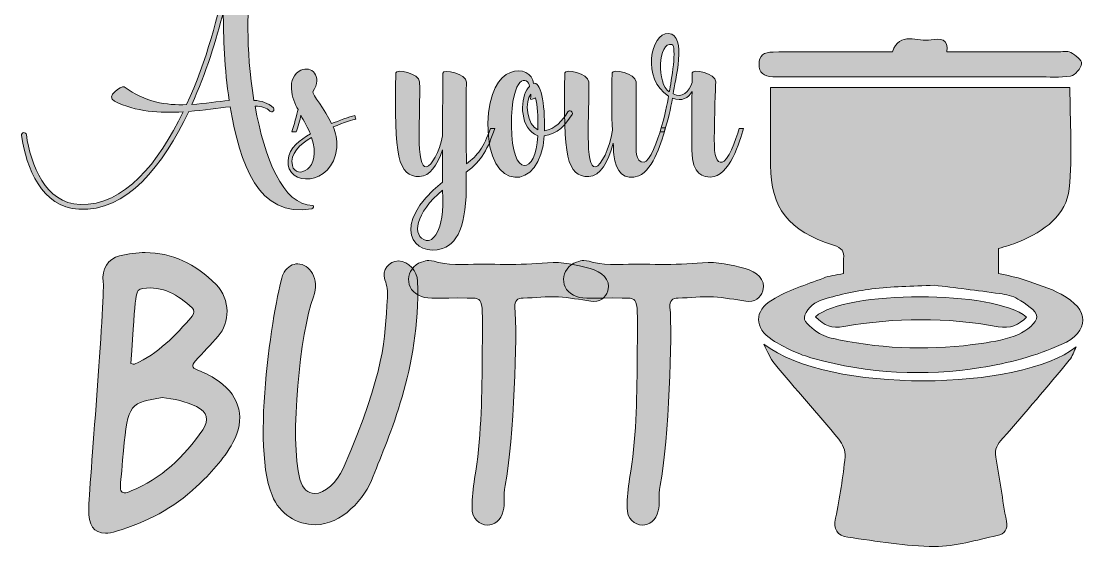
# Model space of a CAD drawing. Header units: inches. Extents: x 148 to 931, y -935 to -145.
# Drawn here: x 148 to 883, y -935 to -575 of the extents above; entities that cross this region are included whole.
import ezdxf

# ---------------------------------------------------------------- set-up
doc = ezdxf.new("R2010")
doc.units = ezdxf.units.IN
doc.header["$MEASUREMENT"] = 0
doc.layers.add('Layer 1', color=7, linetype='Continuous')

# ---------------------------------------------------------------- blocks, each defined once
blk = doc.blocks.new('block 3')
at = {"layer": 'Layer 1', "true_color": 0x040404}
h = blk.add_hatch(color=18, dxfattribs=at)
h.dxf.hatch_style = 2
edge = h.paths.add_edge_path()
edge.add_spline(control_points=[(187.93, -704.1), (162.22, -702.8), (151.8, -675.78), (148.54, -653.32), (148.38, -652.51), (149.03, -651.53), (150.01, -651.53), (150.82, -651.37), (151.64, -652.02), (151.8, -652.84), (154.89, -673.83), (164.49, -699.87), (188.75, -700.85), (219.02, -701.83), (242.62, -672.37), (259.38, -637.21), (243.6, -638.19), (226.83, -637.37), (212.35, -629.89), (205.67, -626.79), (217.07, -619.14), (219.02, -620.12), (233.18, -630.7), (247.99, -632.82), (261.83, -632.33), (275.5, -602.38), (284.29, -569.18), (288.03, -547.85), (288.36, -545.25), (288.68, -543.14), (288.84, -541.34), (288.84, -539.23), (306.42, -545.25), (305.93, -548.83), (303.82, -562.18), (302.03, -593.26), (308.05, -629.4), (313.26, -629.72), (317.82, -631.19), (321.4, -634.44), (322.05, -635.09), (321.88, -636.23), (321.23, -636.89), (320.58, -637.54), (319.44, -637.37), (318.95, -636.72), (317, -634.44), (313.42, -633.47), (308.86, -633.3), (315.21, -668.62), (327.74, -701.34), (348.41, -701.5), (349.72, -701.5), (348.74, -703.62), (347.76, -703.78), (310.98, -710.45), (298.28, -672.85), (291.77, -633.79), (283.47, -634.61), (273.71, -636.07), (263.29, -637.05), (245.71, -674.16), (220.48, -705.9), (187.93, -704.1)], knot_values=[0, 0, 0, 0, 1, 1, 1, 2, 2, 2, 3, 3, 3, 4, 4, 4, 5, 5, 5, 6, 6, 6, 7, 7, 7, 8, 8, 8, 9, 9, 9, 10, 10, 10, 11, 11, 11, 12, 12, 12, 13, 13, 13, 14, 14, 14, 15, 15, 15, 16, 16, 16, 17, 17, 17, 18, 18, 18, 19, 19, 19, 20, 20, 20, 21, 21, 21, 21], degree=3, periodic=1)
edge = h.paths.add_edge_path()
edge.add_spline(control_points=[(265.41, -632.17), (274.68, -631.68), (283.31, -630.05), (291.12, -629.56), (287.87, -608.08), (286.89, -585.78), (287.05, -568.36), (282.33, -587.57), (275.17, -610.52), (265.41, -632.17)], knot_values=[0, 0, 0, 0, 1, 1, 1, 2, 2, 2, 3, 3, 3, 3], degree=3, periodic=1)
h = blk.add_hatch(color=18, dxfattribs=at)
h.dxf.hatch_style = 2
edge = h.paths.add_edge_path()
edge.add_spline(control_points=[(589.81, -651.04), (589.81, -651.04), (586.88, -651.04), (586.88, -651.04), (589.97, -641.28), (592.09, -631.02), (592.74, -626.47), (574.02, -615.07), (580.37, -582.69), (592.74, -583.5), (605.76, -584.31), (596.97, -616.7), (595.83, -625), (602.18, -628.26), (606.74, -623.54), (608.85, -617.03), (608.85, -617.03), (608.85, -610.52), (608.85, -610.52), (609.01, -607.59), (625.45, -610.84), (625.13, -616.7), (624.8, -621.59), (624.31, -638.84), (624.15, -655.93), (623.99, -668.3), (625.62, -672.2), (629.52, -671.88), (633.27, -671.72), (638.96, -656.74), (641.24, -648.6), (641.24, -648.6), (644.17, -648.6), (644.17, -648.6), (641.57, -657.23), (634.73, -681.97), (621.55, -681.97), (617.31, -681.97), (608.69, -681.16), (608.69, -663.58), (608.69, -648.77), (608.69, -633.63), (608.85, -623.38), (606.57, -627.77), (601.85, -630.37), (595.51, -627.93), (594.04, -635.09), (592.41, -642.91), (589.81, -651.04)], knot_values=[0, 0, 0, 0, 1, 1, 1, 2, 2, 2, 3, 3, 3, 4, 4, 4, 5, 5, 5, 6, 6, 6, 7, 7, 7, 8, 8, 8, 9, 9, 9, 10, 10, 10, 11, 11, 11, 12, 12, 12, 13, 13, 13, 14, 14, 14, 15, 15, 15, 16, 16, 16, 16], degree=3, periodic=1)
edge = h.paths.add_edge_path()
edge.add_spline(control_points=[(595.02, -591.15), (585.58, -588.54), (584.44, -618.66), (593.23, -623.54), (594.69, -616.38), (598.6, -592.13), (595.02, -591.15)], knot_values=[0, 0, 0, 0, 1, 1, 1, 2, 2, 2, 2], degree=3, periodic=1)
h = blk.add_hatch(color=18, dxfattribs=at)
h.dxf.hatch_style = 2
edge = h.paths.add_edge_path()
edge.add_spline(control_points=[(499.96, -617.84), (504.68, -616.05), (508.1, -630.86), (507.45, -650.23), (514.61, -649.42), (519.98, -643.23), (523.56, -637.21), (524.05, -636.56), (525.02, -636.23), (525.84, -636.72), (526.65, -637.21), (526.98, -638.19), (526.49, -639), (522.26, -646), (516.4, -652.67), (507.28, -653.81), (505.66, -691.9), (467.9, -694.18), (468.71, -645.35), (469.36, -601.73), (498.82, -604.33), (499.96, -617.84)], knot_values=[0, 0, 0, 0, 1, 1, 1, 2, 2, 2, 3, 3, 3, 4, 4, 4, 5, 5, 5, 6, 6, 6, 7, 7, 7, 7], degree=3, periodic=1)
edge = h.paths.add_edge_path()
edge.add_spline(control_points=[(484.82, -646.81), (484.82, -683.6), (502.24, -680.34), (502.89, -653.81), (490.68, -648.6), (490.68, -629.89), (495.4, -622.24), (496.05, -621.26), (496.7, -620.45), (497.35, -619.79), (496.38, -613.12), (484.82, -610.19), (484.82, -646.81)], knot_values=[0, 0, 0, 0, 1, 1, 1, 2, 2, 2, 3, 3, 3, 4, 4, 4, 4], degree=3, periodic=1)
edge = h.paths.add_edge_path()
edge.add_spline(control_points=[(498.17, -625.17), (493.77, -629.72), (495.4, -646.65), (502.89, -649.58), (503.21, -639.65), (502.56, -633.3), (501.42, -627.61), (500.28, -628.42), (497.68, -629.4), (498.01, -628.1), (498.17, -626.96), (498.17, -626.14), (498.17, -625.17)], knot_values=[0, 0, 0, 0, 1, 1, 1, 2, 2, 2, 3, 3, 3, 4, 4, 4, 4], degree=3, periodic=1)
h = blk.add_hatch(color=18, dxfattribs=at)
h.dxf.hatch_style = 2
edge = h.paths.add_edge_path()
edge.add_spline(control_points=[(377.23, -639.81), (377.72, -640.79), (377.56, -641.12), (378.05, -642.26), (376.09, -642.58), (370.07, -644.53), (362.42, -647.63), (364.21, -651.86), (365.03, -655.93), (365.03, -661.95), (362.1, -689.13), (329.87, -688.48), (331.5, -670.58), (332.31, -661.62), (339.8, -656.58), (346.8, -652.35), (345.33, -648.77), (342.08, -643.07), (340.29, -639.65), (339.8, -642.58), (338.01, -647.95), (337.03, -651.04), (337.03, -651.04), (334.1, -651.04), (334.1, -651.04), (335.4, -646.97), (337.68, -638.84), (338.33, -635.74), (334.26, -628.91), (329.71, -613.77), (340.29, -608.73), (347.45, -605.31), (355.42, -612.47), (348.59, -623.54), (347.45, -625), (357.21, -635.74), (361.28, -645.35), (366.17, -643.4), (373.81, -640.63), (377.23, -639.81)], knot_values=[0, 0, 0, 0, 1, 1, 1, 2, 2, 2, 3, 3, 3, 4, 4, 4, 5, 5, 5, 6, 6, 6, 7, 7, 7, 8, 8, 8, 9, 9, 9, 10, 10, 10, 11, 11, 11, 12, 12, 12, 13, 13, 13, 13], degree=3, periodic=1)
edge = h.paths.add_edge_path()
edge.add_spline(control_points=[(347.61, -654.79), (339.47, -659.67), (332.47, -666.02), (334.43, -674.16), (336.87, -684.09), (355.42, -677.09), (347.61, -654.79)], knot_values=[0, 0, 0, 0, 1, 1, 1, 2, 2, 2, 2], degree=3, periodic=1)
h = blk.add_hatch(color=18, dxfattribs=at)
h.dxf.hatch_style = 2
edge = h.paths.add_edge_path()
edge.add_spline(control_points=[(421.83, -616.7), (422.48, -638.51), (418.74, -676.44), (426.55, -674.97), (430.13, -674.32), (435.18, -665.04), (437.62, -653.65), (437.62, -653.65), (437.78, -610.68), (437.78, -610.68), (437.78, -607.75), (454.22, -611.01), (453.9, -616.87), (453.57, -653.81), (453.9, -654.79), (453.9, -673.02), (461.87, -666.83), (465.61, -661.95), (470.5, -648.77), (470.5, -648.6), (473.43, -648.77), (473.43, -648.77), (468.71, -662.11), (464.8, -670.9), (453.73, -678.55), (454.87, -711.43), (449.34, -727.05), (437.62, -730.96), (417.93, -737.63), (400.51, -715.17), (437.46, -685.39), (437.46, -685.39), (437.46, -663.25), (437.46, -663.25), (433.88, -673.99), (428.83, -681.48), (421.83, -681.64), (406.7, -681.81), (404.42, -667.97), (405.39, -610.52), (405.39, -607.59), (421.67, -610.84), (421.83, -616.7)], knot_values=[0, 0, 0, 0, 1, 1, 1, 2, 2, 2, 3, 3, 3, 4, 4, 4, 5, 5, 5, 6, 6, 6, 7, 7, 7, 8, 8, 8, 9, 9, 9, 10, 10, 10, 11, 11, 11, 12, 12, 12, 13, 13, 13, 14, 14, 14, 14], degree=3, periodic=1)
edge = h.paths.add_edge_path()
edge.add_spline(control_points=[(437.62, -690.92), (418.74, -706.55), (416.13, -722.99), (426.39, -725.43), (429.97, -726.24), (439.08, -721.85), (437.62, -690.92)], knot_values=[0, 0, 0, 0, 1, 1, 1, 2, 2, 2, 2], degree=3, periodic=1)
h = blk.add_hatch(color=18, dxfattribs=at)
h.dxf.hatch_style = 2
edge = h.paths.add_edge_path()
edge.add_spline(control_points=[(570.44, -616.7), (570.76, -629.23), (570.27, -643.23), (570.44, -660.48), (570.44, -661.3), (569.62, -672.2), (575.97, -671.88), (579.71, -671.72), (585.41, -656.42), (587.69, -648.28), (587.69, -648.28), (590.62, -648.28), (590.62, -648.28), (588.34, -655.93), (582.81, -676.92), (572.23, -681.16), (562.79, -684.9), (556.11, -678.72), (555.14, -666.67), (554.81, -664.23), (554.81, -661.62), (554.81, -658.7), (551.23, -671.88), (545.86, -681.48), (537.88, -681.64), (522.75, -681.81), (520.47, -667.97), (521.45, -610.52), (521.45, -607.59), (537.72, -610.84), (537.88, -616.7), (538.54, -638.51), (534.79, -676.44), (542.6, -674.97), (546.51, -674.16), (552.21, -662.76), (554.16, -649.74), (553.67, -639.81), (553.67, -626.96), (554, -610.52), (554, -607.59), (570.27, -610.84), (570.44, -616.7)], knot_values=[0, 0, 0, 0, 1, 1, 1, 2, 2, 2, 3, 3, 3, 4, 4, 4, 5, 5, 5, 6, 6, 6, 7, 7, 7, 8, 8, 8, 9, 9, 9, 10, 10, 10, 11, 11, 11, 12, 12, 12, 13, 13, 13, 14, 14, 14, 14], degree=3, periodic=1)
at = {"layer": 'Layer 1', "lineweight": 0}
for points, knots in [([(187.93, -704.1), (162.22, -702.8), (151.8, -675.78), (148.54, -653.32), (148.38, -652.51), (149.03, -651.53), (150.01, -651.53), (150.82, -651.37), (151.64, -652.02), (151.8, -652.84), (154.89, -673.83), (164.49, -699.87), (188.75, -700.85), (219.02, -701.83), (242.62, -672.37), (259.38, -637.21), (243.6, -638.19), (226.83, -637.37), (212.35, -629.89), (205.67, -626.79), (217.07, -619.14), (219.02, -620.12), (233.18, -630.7), (247.99, -632.82), (261.83, -632.33), (275.5, -602.38), (284.29, -569.18), (288.03, -547.85), (288.36, -545.25), (288.68, -543.14), (288.84, -541.34), (288.84, -539.23), (306.42, -545.25), (305.93, -548.83), (303.82, -562.18), (302.03, -593.26), (308.05, -629.4), (313.26, -629.72), (317.82, -631.19), (321.4, -634.44), (322.05, -635.09), (321.88, -636.23), (321.23, -636.89), (320.58, -637.54), (319.44, -637.37), (318.95, -636.72), (317, -634.44), (313.42, -633.47), (308.86, -633.3), (315.21, -668.62), (327.74, -701.34), (348.41, -701.5), (349.72, -701.5), (348.74, -703.62), (347.76, -703.78), (310.98, -710.45), (298.28, -672.85), (291.77, -633.79), (283.47, -634.61), (273.71, -636.07), (263.29, -637.05), (245.71, -674.16), (220.48, -705.9), (187.93, -704.1)], [0, 0, 0, 0, 1, 1, 1, 2, 2, 2, 3, 3, 3, 4, 4, 4, 5, 5, 5, 6, 6, 6, 7, 7, 7, 8, 8, 8, 9, 9, 9, 10, 10, 10, 11, 11, 11, 12, 12, 12, 13, 13, 13, 14, 14, 14, 15, 15, 15, 16, 16, 16, 17, 17, 17, 18, 18, 18, 19, 19, 19, 20, 20, 20, 21, 21, 21, 21]), ([(265.41, -632.17), (274.68, -631.68), (283.31, -630.05), (291.12, -629.56), (287.87, -608.08), (286.89, -585.78), (287.05, -568.36), (282.33, -587.57), (275.17, -610.52), (265.41, -632.17)], [0, 0, 0, 0, 1, 1, 1, 2, 2, 2, 3, 3, 3, 3]), ([(589.81, -651.04), (589.81, -651.04), (586.88, -651.04), (586.88, -651.04), (589.97, -641.28), (592.09, -631.02), (592.74, -626.47), (574.02, -615.07), (580.37, -582.69), (592.74, -583.5), (605.76, -584.31), (596.97, -616.7), (595.83, -625), (602.18, -628.26), (606.74, -623.54), (608.85, -617.03), (608.85, -617.03), (608.85, -610.52), (608.85, -610.52), (609.01, -607.59), (625.45, -610.84), (625.13, -616.7), (624.8, -621.59), (624.31, -638.84), (624.15, -655.93), (623.99, -668.3), (625.62, -672.2), (629.52, -671.88), (633.27, -671.72), (638.96, -656.74), (641.24, -648.6), (641.24, -648.6), (644.17, -648.6), (644.17, -648.6), (641.57, -657.23), (634.73, -681.97), (621.55, -681.97), (617.31, -681.97), (608.69, -681.16), (608.69, -663.58), (608.69, -648.77), (608.69, -633.63), (608.85, -623.38), (606.57, -627.77), (601.85, -630.37), (595.51, -627.93), (594.04, -635.09), (592.41, -642.91), (589.81, -651.04)], [0, 0, 0, 0, 1, 1, 1, 2, 2, 2, 3, 3, 3, 4, 4, 4, 5, 5, 5, 6, 6, 6, 7, 7, 7, 8, 8, 8, 9, 9, 9, 10, 10, 10, 11, 11, 11, 12, 12, 12, 13, 13, 13, 14, 14, 14, 15, 15, 15, 16, 16, 16, 16]), ([(595.02, -591.15), (585.58, -588.54), (584.44, -618.66), (593.23, -623.54), (594.69, -616.38), (598.6, -592.13), (595.02, -591.15)], [0, 0, 0, 0, 1, 1, 1, 2, 2, 2, 2]), ([(499.96, -617.84), (504.68, -616.05), (508.1, -630.86), (507.45, -650.23), (514.61, -649.42), (519.98, -643.23), (523.56, -637.21), (524.05, -636.56), (525.02, -636.23), (525.84, -636.72), (526.65, -637.21), (526.98, -638.19), (526.49, -639), (522.26, -646), (516.4, -652.67), (507.28, -653.81), (505.66, -691.9), (467.9, -694.18), (468.71, -645.35), (469.36, -601.73), (498.82, -604.33), (499.96, -617.84)], [0, 0, 0, 0, 1, 1, 1, 2, 2, 2, 3, 3, 3, 4, 4, 4, 5, 5, 5, 6, 6, 6, 7, 7, 7, 7]), ([(377.23, -639.81), (377.72, -640.79), (377.56, -641.12), (378.05, -642.26), (376.09, -642.58), (370.07, -644.53), (362.42, -647.63), (364.21, -651.86), (365.03, -655.93), (365.03, -661.95), (362.1, -689.13), (329.87, -688.48), (331.5, -670.58), (332.31, -661.62), (339.8, -656.58), (346.8, -652.35), (345.33, -648.77), (342.08, -643.07), (340.29, -639.65), (339.8, -642.58), (338.01, -647.95), (337.03, -651.04), (337.03, -651.04), (334.1, -651.04), (334.1, -651.04), (335.4, -646.97), (337.68, -638.84), (338.33, -635.74), (334.26, -628.91), (329.71, -613.77), (340.29, -608.73), (347.45, -605.31), (355.42, -612.47), (348.59, -623.54), (347.45, -625), (357.21, -635.74), (361.28, -645.35), (366.17, -643.4), (373.81, -640.63), (377.23, -639.81)], [0, 0, 0, 0, 1, 1, 1, 2, 2, 2, 3, 3, 3, 4, 4, 4, 5, 5, 5, 6, 6, 6, 7, 7, 7, 8, 8, 8, 9, 9, 9, 10, 10, 10, 11, 11, 11, 12, 12, 12, 13, 13, 13, 13]), ([(421.83, -616.7), (422.48, -638.51), (418.74, -676.44), (426.55, -674.97), (430.13, -674.32), (435.18, -665.04), (437.62, -653.65), (437.62, -653.65), (437.78, -610.68), (437.78, -610.68), (437.78, -607.75), (454.22, -611.01), (453.9, -616.87), (453.57, -653.81), (453.9, -654.79), (453.9, -673.02), (461.87, -666.83), (465.61, -661.95), (470.5, -648.77), (470.5, -648.6), (473.43, -648.77), (473.43, -648.77), (468.71, -662.11), (464.8, -670.9), (453.73, -678.55), (454.87, -711.43), (449.34, -727.05), (437.62, -730.96), (417.93, -737.63), (400.51, -715.17), (437.46, -685.39), (437.46, -685.39), (437.46, -663.25), (437.46, -663.25), (433.88, -673.99), (428.83, -681.48), (421.83, -681.64), (406.7, -681.81), (404.42, -667.97), (405.39, -610.52), (405.39, -607.59), (421.67, -610.84), (421.83, -616.7)], [0, 0, 0, 0, 1, 1, 1, 2, 2, 2, 3, 3, 3, 4, 4, 4, 5, 5, 5, 6, 6, 6, 7, 7, 7, 8, 8, 8, 9, 9, 9, 10, 10, 10, 11, 11, 11, 12, 12, 12, 13, 13, 13, 14, 14, 14, 14]), ([(570.44, -616.7), (570.76, -629.23), (570.27, -643.23), (570.44, -660.48), (570.44, -661.3), (569.62, -672.2), (575.97, -671.88), (579.71, -671.72), (585.41, -656.42), (587.69, -648.28), (587.69, -648.28), (590.62, -648.28), (590.62, -648.28), (588.34, -655.93), (582.81, -676.92), (572.23, -681.16), (562.79, -684.9), (556.11, -678.72), (555.14, -666.67), (554.81, -664.23), (554.81, -661.62), (554.81, -658.7), (551.23, -671.88), (545.86, -681.48), (537.88, -681.64), (522.75, -681.81), (520.47, -667.97), (521.45, -610.52), (521.45, -607.59), (537.72, -610.84), (537.88, -616.7), (538.54, -638.51), (534.79, -676.44), (542.6, -674.97), (546.51, -674.16), (552.21, -662.76), (554.16, -649.74), (553.67, -639.81), (553.67, -626.96), (554, -610.52), (554, -607.59), (570.27, -610.84), (570.44, -616.7)], [0, 0, 0, 0, 1, 1, 1, 2, 2, 2, 3, 3, 3, 4, 4, 4, 5, 5, 5, 6, 6, 6, 7, 7, 7, 8, 8, 8, 9, 9, 9, 10, 10, 10, 11, 11, 11, 12, 12, 12, 13, 13, 13, 14, 14, 14, 14]), ([(484.82, -646.81), (484.82, -683.6), (502.24, -680.34), (502.89, -653.81), (490.68, -648.6), (490.68, -629.89), (495.4, -622.24), (496.05, -621.26), (496.7, -620.45), (497.35, -619.79), (496.38, -613.12), (484.82, -610.19), (484.82, -646.81)], [0, 0, 0, 0, 1, 1, 1, 2, 2, 2, 3, 3, 3, 4, 4, 4, 4]), ([(498.17, -625.17), (493.77, -629.72), (495.4, -646.65), (502.89, -649.58), (503.21, -639.65), (502.56, -633.3), (501.42, -627.61), (500.28, -628.42), (497.68, -629.4), (498.01, -628.1), (498.17, -626.96), (498.17, -626.14), (498.17, -625.17)], [0, 0, 0, 0, 1, 1, 1, 2, 2, 2, 3, 3, 3, 4, 4, 4, 4]), ([(347.61, -654.79), (339.47, -659.67), (332.47, -666.02), (334.43, -674.16), (336.87, -684.09), (355.42, -677.09), (347.61, -654.79)], [0, 0, 0, 0, 1, 1, 1, 2, 2, 2, 2]), ([(437.62, -690.92), (418.74, -706.55), (416.13, -722.99), (426.39, -725.43), (429.97, -726.24), (439.08, -721.85), (437.62, -690.92)], [0, 0, 0, 0, 1, 1, 1, 2, 2, 2, 2])]:
    blk.add_open_spline(points, degree=3, knots=knots, dxfattribs=at)
blk = doc.blocks.new('block 7')
at = {"layer": 'Layer 1', "true_color": 0x040404}
h = blk.add_hatch(color=18, dxfattribs=at)
h.dxf.hatch_style = 2
edge = h.paths.add_edge_path()
edge.add_spline(control_points=[(206.07, -926.24), (198.09, -926.24), (194.35, -920.76), (194.6, -909.79), (194.85, -897.08), (205.82, -766.22), (204.57, -754.01), (203.32, -745.03), (207.81, -738.05), (215.79, -736.06), (221.77, -734.56), (227.75, -733.82), (233.48, -733.82), (251.68, -733.82), (267.88, -741.29), (282.09, -755.75), (292.31, -766.22), (291.31, -781.92), (283.59, -791.15), (278.35, -796.88), (273.12, -802.36), (267.88, -808.1), (261.9, -815.07), (270.62, -812.33), (284.08, -822.3), (298.79, -832.77), (302.28, -848.23), (293.56, -864.18), (287.07, -876.14), (278.1, -885.37), (268.63, -894.34), (252.68, -909.29), (234.23, -918.76), (213.79, -925), (210.8, -925.99), (208.31, -926.24), (206.07, -926.24)], knot_values=[0, 0, 0, 0, 1, 1, 1, 2, 2, 2, 3, 3, 3, 4, 4, 4, 5, 5, 5, 6, 6, 6, 7, 7, 7, 8, 8, 8, 9, 9, 9, 10, 10, 10, 11, 11, 11, 12, 12, 12, 12], degree=3, periodic=1)
edge = h.paths.add_edge_path()
edge.add_spline(control_points=[(219.03, -898.58), (220.27, -898.58), (221.77, -898.33), (223.76, -897.33), (244.2, -888.85), (260.16, -874.15), (272.87, -855.45), (277.6, -848.23), (276.11, -843.49), (268.63, -839.5), (261.15, -836.01), (253.18, -834.02), (244.95, -833.27), (241.96, -833.77), (238.72, -834.27), (235.48, -835.02), (219.28, -838.5), (220.77, -846.23), (216.54, -891.6), (216.04, -896.58), (216.78, -898.58), (219.03, -898.58)], knot_values=[0, 0, 0, 0, 1, 1, 1, 2, 2, 2, 3, 3, 3, 4, 4, 4, 5, 5, 5, 6, 6, 6, 7, 7, 7, 7], degree=3, periodic=1)
edge = h.paths.add_edge_path()
edge.add_spline(control_points=[(223.51, -809.84), (224.76, -810.09), (225.51, -810.59), (226.01, -810.34), (242.21, -803.36), (254.17, -790.65), (265.64, -777.44), (267.13, -775.44), (267.38, -773.2), (265.64, -771.7), (255.92, -762.98), (245.45, -756.25), (231.74, -758.49), (226.01, -759.49), (227.25, -759.99), (223.51, -809.84)], knot_values=[0, 0, 0, 0, 1, 1, 1, 2, 2, 2, 3, 3, 3, 4, 4, 4, 5, 5, 5, 5], degree=3, periodic=1)
h = blk.add_hatch(color=18, dxfattribs=at)
h.dxf.hatch_style = 2
edge = h.paths.add_edge_path()
edge.add_spline(control_points=[(328.7, -747.28), (331.45, -743.29), (334.69, -741.54), (338.18, -741.54), (346.15, -741.54), (353.38, -751.76), (348.89, -764.23), (339.92, -788.4), (332.19, -861.19), (339.67, -889.35), (341.41, -896.08), (345.4, -899.07), (349.64, -899.07), (356.62, -899.07), (365.09, -891.6), (369.33, -881.87), (398.99, -812.83), (397.5, -794.63), (399.74, -764.72), (399.99, -760.49), (399.49, -756.5), (398, -752.51), (395.5, -745.78), (400.74, -739.55), (407.22, -739.55), (414.45, -739.55), (420.18, -746.78), (420.43, -753.51), (422.17, -813.83), (400.49, -859.94), (390.02, -887.11), (384.29, -902.81), (368.09, -920.51), (350.14, -920.51), (337.68, -920.51), (325.71, -913.28), (320.48, -900.32), (304.53, -861.44), (324.72, -752.76), (328.7, -747.28)], knot_values=[0, 0, 0, 0, 1, 1, 1, 2, 2, 2, 3, 3, 3, 4, 4, 4, 5, 5, 5, 6, 6, 6, 7, 7, 7, 8, 8, 8, 9, 9, 9, 10, 10, 10, 11, 11, 11, 12, 12, 12, 13, 13, 13, 13], degree=3, periodic=1)
h = blk.add_hatch(color=18, dxfattribs=at)
h.dxf.hatch_style = 2
edge = h.paths.add_edge_path()
edge.add_spline(control_points=[(423.18, -740.3), (425.17, -739.55), (426.67, -739.3), (428.16, -739.3), (433.15, -739.3), (436.39, -742.54), (451.59, -742.04), (471.04, -741.29), (490.23, -742.79), (509.67, -740.8), (519.64, -740.05), (529.36, -742.04), (538.83, -744.78), (546.56, -747.03), (553.29, -752.01), (551.05, -759.99), (549.8, -764.97), (545.06, -768.21), (539.33, -767.22), (531.85, -765.97), (524.63, -764.72), (517.15, -764.23), (509.17, -763.73), (500.95, -764.97), (492.97, -764.97), (488.98, -764.97), (486.99, -766.97), (487.24, -771.21), (488.98, -789.4), (486.49, -861.94), (480.51, -893.59), (479.01, -901.32), (480.51, -906.05), (479.26, -911.04), (477.77, -917.52), (473.03, -920.76), (468.29, -920.76), (463.06, -920.76), (457.58, -916.52), (457.83, -908.79), (457.83, -902.07), (458.57, -895.33), (459.57, -888.85), (464.06, -862.18), (464.56, -835.26), (464.8, -808.35), (464.8, -762.73), (467.05, -765.22), (454.34, -764.97), (434.64, -764.72), (428.41, -765.97), (423.18, -763.98), (410.72, -759.74), (411.71, -744.29), (423.18, -740.3)], knot_values=[0, 0, 0, 0, 1, 1, 1, 2, 2, 2, 3, 3, 3, 4, 4, 4, 5, 5, 5, 6, 6, 6, 7, 7, 7, 8, 8, 8, 9, 9, 9, 10, 10, 10, 11, 11, 11, 12, 12, 12, 13, 13, 13, 14, 14, 14, 15, 15, 15, 16, 16, 16, 17, 17, 17, 18, 18, 18, 18], degree=3, periodic=1)
h = blk.add_hatch(color=18, dxfattribs=at)
h.dxf.hatch_style = 2
edge = h.paths.add_edge_path()
edge.add_spline(control_points=[(529.62, -740.3), (531.61, -739.55), (533.11, -739.3), (534.6, -739.3), (539.59, -739.3), (542.83, -742.54), (558.03, -742.04), (577.47, -741.29), (596.67, -742.79), (616.11, -740.8), (626.08, -740.05), (635.8, -742.04), (645.27, -744.78), (653, -747.03), (659.73, -752.01), (657.48, -759.99), (656.24, -764.97), (651.5, -768.21), (645.77, -767.22), (638.29, -765.97), (631.06, -764.72), (623.59, -764.23), (615.61, -763.73), (607.38, -764.97), (599.41, -764.97), (595.42, -764.97), (593.43, -766.97), (593.68, -771.21), (595.42, -789.4), (592.93, -861.94), (586.94, -893.59), (585.45, -901.32), (586.94, -906.05), (585.7, -911.04), (584.2, -917.52), (579.47, -920.76), (574.73, -920.76), (569.5, -920.76), (564.01, -916.52), (564.26, -908.79), (564.26, -902.07), (565.01, -895.33), (566.01, -888.85), (570.49, -862.18), (570.99, -835.26), (571.24, -808.35), (571.24, -762.73), (573.48, -765.22), (560.77, -764.97), (541.08, -764.72), (534.85, -765.97), (529.62, -763.98), (517.15, -759.74), (518.15, -744.29), (529.62, -740.3)], knot_values=[0, 0, 0, 0, 1, 1, 1, 2, 2, 2, 3, 3, 3, 4, 4, 4, 5, 5, 5, 6, 6, 6, 7, 7, 7, 8, 8, 8, 9, 9, 9, 10, 10, 10, 11, 11, 11, 12, 12, 12, 13, 13, 13, 14, 14, 14, 15, 15, 15, 16, 16, 16, 17, 17, 17, 18, 18, 18, 18], degree=3, periodic=1)
at = {"layer": 'Layer 1', "lineweight": 0}
for points, knots in [([(206.07, -926.24), (198.09, -926.24), (194.35, -920.76), (194.6, -909.79), (194.85, -897.08), (205.82, -766.22), (204.57, -754.01), (203.32, -745.03), (207.81, -738.05), (215.79, -736.06), (221.77, -734.56), (227.75, -733.82), (233.48, -733.82), (251.68, -733.82), (267.88, -741.29), (282.09, -755.75), (292.31, -766.22), (291.31, -781.92), (283.59, -791.15), (278.35, -796.88), (273.12, -802.36), (267.88, -808.1), (261.9, -815.07), (270.62, -812.33), (284.08, -822.3), (298.79, -832.77), (302.28, -848.23), (293.56, -864.18), (287.07, -876.14), (278.1, -885.37), (268.63, -894.34), (252.68, -909.29), (234.23, -918.76), (213.79, -925), (210.8, -925.99), (208.31, -926.24), (206.07, -926.24)], [0, 0, 0, 0, 1, 1, 1, 2, 2, 2, 3, 3, 3, 4, 4, 4, 5, 5, 5, 6, 6, 6, 7, 7, 7, 8, 8, 8, 9, 9, 9, 10, 10, 10, 11, 11, 11, 12, 12, 12, 12]), ([(328.7, -747.28), (331.45, -743.29), (334.69, -741.54), (338.18, -741.54), (346.15, -741.54), (353.38, -751.76), (348.89, -764.23), (339.92, -788.4), (332.19, -861.19), (339.67, -889.35), (341.41, -896.08), (345.4, -899.07), (349.64, -899.07), (356.62, -899.07), (365.09, -891.6), (369.33, -881.87), (398.99, -812.83), (397.5, -794.63), (399.74, -764.72), (399.99, -760.49), (399.49, -756.5), (398, -752.51), (395.5, -745.78), (400.74, -739.55), (407.22, -739.55), (414.45, -739.55), (420.18, -746.78), (420.43, -753.51), (422.17, -813.83), (400.49, -859.94), (390.02, -887.11), (384.29, -902.81), (368.09, -920.51), (350.14, -920.51), (337.68, -920.51), (325.71, -913.28), (320.48, -900.32), (304.53, -861.44), (324.72, -752.76), (328.7, -747.28)], [0, 0, 0, 0, 1, 1, 1, 2, 2, 2, 3, 3, 3, 4, 4, 4, 5, 5, 5, 6, 6, 6, 7, 7, 7, 8, 8, 8, 9, 9, 9, 10, 10, 10, 11, 11, 11, 12, 12, 12, 13, 13, 13, 13]), ([(423.18, -740.3), (425.17, -739.55), (426.67, -739.3), (428.16, -739.3), (433.15, -739.3), (436.39, -742.54), (451.59, -742.04), (471.04, -741.29), (490.23, -742.79), (509.67, -740.8), (519.64, -740.05), (529.36, -742.04), (538.83, -744.78), (546.56, -747.03), (553.29, -752.01), (551.05, -759.99), (549.8, -764.97), (545.06, -768.21), (539.33, -767.22), (531.85, -765.97), (524.63, -764.72), (517.15, -764.23), (509.17, -763.73), (500.95, -764.97), (492.97, -764.97), (488.98, -764.97), (486.99, -766.97), (487.24, -771.21), (488.98, -789.4), (486.49, -861.94), (480.51, -893.59), (479.01, -901.32), (480.51, -906.05), (479.26, -911.04), (477.77, -917.52), (473.03, -920.76), (468.29, -920.76), (463.06, -920.76), (457.58, -916.52), (457.83, -908.79), (457.83, -902.07), (458.57, -895.33), (459.57, -888.85), (464.06, -862.18), (464.56, -835.26), (464.8, -808.35), (464.8, -762.73), (467.05, -765.22), (454.34, -764.97), (434.64, -764.72), (428.41, -765.97), (423.18, -763.98), (410.72, -759.74), (411.71, -744.29), (423.18, -740.3)], [0, 0, 0, 0, 1, 1, 1, 2, 2, 2, 3, 3, 3, 4, 4, 4, 5, 5, 5, 6, 6, 6, 7, 7, 7, 8, 8, 8, 9, 9, 9, 10, 10, 10, 11, 11, 11, 12, 12, 12, 13, 13, 13, 14, 14, 14, 15, 15, 15, 16, 16, 16, 17, 17, 17, 18, 18, 18, 18]), ([(529.62, -740.3), (531.61, -739.55), (533.11, -739.3), (534.6, -739.3), (539.59, -739.3), (542.83, -742.54), (558.03, -742.04), (577.47, -741.29), (596.67, -742.79), (616.11, -740.8), (626.08, -740.05), (635.8, -742.04), (645.27, -744.78), (653, -747.03), (659.73, -752.01), (657.48, -759.99), (656.24, -764.97), (651.5, -768.21), (645.77, -767.22), (638.29, -765.97), (631.06, -764.72), (623.59, -764.23), (615.61, -763.73), (607.38, -764.97), (599.41, -764.97), (595.42, -764.97), (593.43, -766.97), (593.68, -771.21), (595.42, -789.4), (592.93, -861.94), (586.94, -893.59), (585.45, -901.32), (586.94, -906.05), (585.7, -911.04), (584.2, -917.52), (579.47, -920.76), (574.73, -920.76), (569.5, -920.76), (564.01, -916.52), (564.26, -908.79), (564.26, -902.07), (565.01, -895.33), (566.01, -888.85), (570.49, -862.18), (570.99, -835.26), (571.24, -808.35), (571.24, -762.73), (573.48, -765.22), (560.77, -764.97), (541.08, -764.72), (534.85, -765.97), (529.62, -763.98), (517.15, -759.74), (518.15, -744.29), (529.62, -740.3)], [0, 0, 0, 0, 1, 1, 1, 2, 2, 2, 3, 3, 3, 4, 4, 4, 5, 5, 5, 6, 6, 6, 7, 7, 7, 8, 8, 8, 9, 9, 9, 10, 10, 10, 11, 11, 11, 12, 12, 12, 13, 13, 13, 14, 14, 14, 15, 15, 15, 16, 16, 16, 17, 17, 17, 18, 18, 18, 18]), ([(223.51, -809.84), (224.76, -810.09), (225.51, -810.59), (226.01, -810.34), (242.21, -803.36), (254.17, -790.65), (265.64, -777.44), (267.13, -775.44), (267.38, -773.2), (265.64, -771.7), (255.92, -762.98), (245.45, -756.25), (231.74, -758.49), (226.01, -759.49), (227.25, -759.99), (223.51, -809.84)], [0, 0, 0, 0, 1, 1, 1, 2, 2, 2, 3, 3, 3, 4, 4, 4, 5, 5, 5, 5]), ([(219.03, -898.58), (220.27, -898.58), (221.77, -898.33), (223.76, -897.33), (244.2, -888.85), (260.16, -874.15), (272.87, -855.45), (277.6, -848.23), (276.11, -843.49), (268.63, -839.5), (261.15, -836.01), (253.18, -834.02), (244.95, -833.27), (241.96, -833.77), (238.72, -834.27), (235.48, -835.02), (219.28, -838.5), (220.77, -846.23), (216.54, -891.6), (216.04, -896.58), (216.78, -898.58), (219.03, -898.58)], [0, 0, 0, 0, 1, 1, 1, 2, 2, 2, 3, 3, 3, 4, 4, 4, 5, 5, 5, 6, 6, 6, 7, 7, 7, 7])]:
    blk.add_open_spline(points, degree=3, knots=knots, dxfattribs=at)
blk = doc.blocks.new('block 8')
at = {"layer": 'Layer 1', "true_color": 0x040404}
h = blk.add_hatch(color=18, dxfattribs=at)
h.dxf.hatch_style = 2
edge = h.paths.add_edge_path()
edge.add_spline(control_points=[(746.48, -596.19), (751.1, -581.38), (763.93, -589.67), (772.92, -587.96), (778.86, -586.83), (785.59, -586.95), (783.68, -596.18), (809.79, -596.18), (834.76, -596.17), (859.73, -596.18), (862.81, -596.18), (866.53, -595.26), (868.82, -596.5), (872.06, -598.25), (876.56, -601.81), (876.3, -604.22), (875.97, -607.38), (871.94, -612.16), (868.74, -612.73), (861.48, -614.03), (853.75, -613.2), (846.22, -613.21), (788.32, -613.21), (730.42, -613.21), (672.52, -613.21), (669.78, -613.21), (667.04, -613.21), (664.3, -613.18), (658.06, -613.1), (654.81, -610.38), (654.83, -604.59), (654.85, -598.71), (658.29, -596.21), (664.48, -596.21), (685.72, -596.2), (706.97, -596.19), (728.21, -596.19), (734.35, -596.18), (740.5, -596.19), (746.48, -596.19)], knot_values=[0, 0, 0, 0, 1, 1, 1, 2, 2, 2, 3, 3, 3, 4, 4, 4, 5, 5, 5, 6, 6, 6, 7, 7, 7, 8, 8, 8, 9, 9, 9, 10, 10, 10, 11, 11, 11, 12, 12, 12, 13, 13, 13, 13], degree=3, periodic=1)
h = blk.add_hatch(color=18, dxfattribs=at)
h.dxf.hatch_style = 2
edge = h.paths.add_edge_path()
edge.add_spline(control_points=[(712.88, -748.09), (712.88, -744.17), (712.61, -741.07), (712.95, -738.02), (713.51, -733), (711.69, -730.52), (705.96, -728.75), (675.25, -719.27), (662.66, -702.87), (662.79, -673.94), (662.87, -656.33), (662.81, -638.72), (662.81, -620.46), (731.71, -620.46), (799.68, -620.46), (868.32, -620.46), (868.32, -643.84), (870.09, -667.13), (867.75, -690.07), (865.92, -708.01), (850.88, -719.17), (833.14, -726.48), (828.81, -728.26), (824.2, -729.47), (819.32, -731.08), (819.32, -736.59), (819.32, -742.08), (819.32, -748.04), (825.33, -749.54), (831.34, -750.62), (837, -752.54), (845.62, -755.45), (854.52, -758.17), (862.39, -762.36), (881.79, -772.7), (882.51, -788.04), (862.39, -796.93), (845.17, -804.54), (826.03, -809.8), (807.1, -812.74), (768.54, -818.73), (729.84, -816.96), (692.22, -806.45), (682.27, -803.67), (672.42, -799.23), (663.97, -793.73), (651.39, -785.55), (651.17, -773.93), (664, -766.14), (674.58, -759.71), (687.17, -755.91), (699.04, -751.31), (703.03, -749.75), (707.54, -749.29), (712.88, -748.09)], knot_values=[0, 0, 0, 0, 1, 1, 1, 2, 2, 2, 3, 3, 3, 4, 4, 4, 5, 5, 5, 6, 6, 6, 7, 7, 7, 8, 8, 8, 9, 9, 9, 10, 10, 10, 11, 11, 11, 12, 12, 12, 13, 13, 13, 14, 14, 14, 15, 15, 15, 16, 16, 16, 17, 17, 17, 18, 18, 18, 18], degree=3, periodic=1)
edge = h.paths.add_edge_path()
edge.add_spline(control_points=[(775.36, -756.2), (759.61, -757.05), (745.84, -757.03), (732.35, -758.75), (720.27, -760.28), (708.14, -762.9), (696.72, -766.72), (691.96, -768.31), (686.43, -774.05), (686.01, -778.29), (685.67, -781.7), (691.95, -786.38), (696.31, -789.23), (700.01, -791.65), (705.07, -792.63), (709.7, -793.59), (742.1, -800.34), (774.77, -800.82), (807.51, -796.16), (816.22, -794.93), (825.22, -793.3), (833.06, -789.91), (838.47, -787.57), (845.72, -781.78), (845.56, -777.76), (845.39, -773.53), (837.78, -769.02), (832.6, -765.68), (829.17, -763.46), (824.39, -762.57), (820.06, -761.95), (804.55, -759.75), (788.98, -757.92), (775.36, -756.2)], knot_values=[0, 0, 0, 0, 1, 1, 1, 2, 2, 2, 3, 3, 3, 4, 4, 4, 5, 5, 5, 6, 6, 6, 7, 7, 7, 8, 8, 8, 9, 9, 9, 10, 10, 10, 11, 11, 11, 11], degree=3, periodic=1)
h = blk.add_hatch(color=18, dxfattribs=at)
h.dxf.hatch_style = 2
edge = h.paths.add_edge_path()
edge.add_spline(control_points=[(693.67, -777.81), (713.54, -759.6), (816.5, -759.41), (838.58, -778.06), (833.33, -783.55), (827.18, -786.12), (819.06, -784.64), (783.71, -778.2), (748.36, -778.27), (712.99, -784.55), (704.94, -785.98), (699.75, -784.1), (693.67, -777.81)], knot_values=[0, 0, 0, 0, 1, 1, 1, 2, 2, 2, 3, 3, 3, 4, 4, 4, 4], degree=3, periodic=1)
h = blk.add_hatch(color=18, dxfattribs=at)
h.dxf.hatch_style = 2
edge = h.paths.add_edge_path()
edge.add_spline(control_points=[(658.11, -796.6), (702.97, -830.92), (834.1, -828.81), (872.61, -798.5), (871.06, -801.57), (870.07, -805.01), (867.88, -807.64), (852.88, -825.61), (837.89, -843.61), (822.24, -861.13), (818.52, -865.29), (816.31, -868.48), (817.39, -874.08), (820.22, -888.71), (821.9, -903.52), (824.71, -918.15), (825.77, -923.7), (823.56, -926.88), (818.38, -927.96), (804.14, -930.91), (789.74, -935.49), (775.44, -935.4), (755.52, -935.26), (735.56, -931.84), (715.76, -929.02), (708.58, -928), (705.68, -923.54), (707.36, -915.97), (710.46, -902.03), (712.47, -887.85), (713.95, -873.69), (714.35, -869.84), (712.27, -865), (709.61, -861.79), (695.07, -844.27), (679.86, -827.2), (665.19, -809.76), (662.44, -806.48), (661.08, -802.23), (658.11, -796.6)], knot_values=[0, 0, 0, 0, 1, 1, 1, 2, 2, 2, 3, 3, 3, 4, 4, 4, 5, 5, 5, 6, 6, 6, 7, 7, 7, 8, 8, 8, 9, 9, 9, 10, 10, 10, 11, 11, 11, 12, 12, 12, 13, 13, 13, 13], degree=3, periodic=1)
at = {"layer": 'Layer 1', "lineweight": 0}
for points, knots in [([(746.48, -596.19), (751.1, -581.38), (763.93, -589.67), (772.92, -587.96), (778.86, -586.83), (785.59, -586.95), (783.68, -596.18), (809.79, -596.18), (834.76, -596.17), (859.73, -596.18), (862.81, -596.18), (866.53, -595.26), (868.82, -596.5), (872.06, -598.25), (876.56, -601.81), (876.3, -604.22), (875.97, -607.38), (871.94, -612.16), (868.74, -612.73), (861.48, -614.03), (853.75, -613.2), (846.22, -613.21), (788.32, -613.21), (730.42, -613.21), (672.52, -613.21), (669.78, -613.21), (667.04, -613.21), (664.3, -613.18), (658.06, -613.1), (654.81, -610.38), (654.83, -604.59), (654.85, -598.71), (658.29, -596.21), (664.48, -596.21), (685.72, -596.2), (706.97, -596.19), (728.21, -596.19), (734.35, -596.18), (740.5, -596.19), (746.48, -596.19)], [0, 0, 0, 0, 1, 1, 1, 2, 2, 2, 3, 3, 3, 4, 4, 4, 5, 5, 5, 6, 6, 6, 7, 7, 7, 8, 8, 8, 9, 9, 9, 10, 10, 10, 11, 11, 11, 12, 12, 12, 13, 13, 13, 13]), ([(712.88, -748.09), (712.88, -744.17), (712.61, -741.07), (712.95, -738.02), (713.51, -733), (711.69, -730.52), (705.96, -728.75), (675.25, -719.27), (662.66, -702.87), (662.79, -673.94), (662.87, -656.33), (662.81, -638.72), (662.81, -620.46), (731.71, -620.46), (799.68, -620.46), (868.32, -620.46), (868.32, -643.84), (870.09, -667.13), (867.75, -690.07), (865.92, -708.01), (850.88, -719.17), (833.14, -726.48), (828.81, -728.26), (824.2, -729.47), (819.32, -731.08), (819.32, -736.59), (819.32, -742.08), (819.32, -748.04), (825.33, -749.54), (831.34, -750.62), (837, -752.54), (845.62, -755.45), (854.52, -758.17), (862.39, -762.36), (881.79, -772.7), (882.51, -788.04), (862.39, -796.93), (845.17, -804.54), (826.03, -809.8), (807.1, -812.74), (768.54, -818.73), (729.84, -816.96), (692.22, -806.45), (682.27, -803.67), (672.42, -799.23), (663.97, -793.73), (651.39, -785.55), (651.17, -773.93), (664, -766.14), (674.58, -759.71), (687.17, -755.91), (699.04, -751.31), (703.03, -749.75), (707.54, -749.29), (712.88, -748.09)], [0, 0, 0, 0, 1, 1, 1, 2, 2, 2, 3, 3, 3, 4, 4, 4, 5, 5, 5, 6, 6, 6, 7, 7, 7, 8, 8, 8, 9, 9, 9, 10, 10, 10, 11, 11, 11, 12, 12, 12, 13, 13, 13, 14, 14, 14, 15, 15, 15, 16, 16, 16, 17, 17, 17, 18, 18, 18, 18]), ([(775.36, -756.2), (759.61, -757.05), (745.84, -757.03), (732.35, -758.75), (720.27, -760.28), (708.14, -762.9), (696.72, -766.72), (691.96, -768.31), (686.43, -774.05), (686.01, -778.29), (685.67, -781.7), (691.95, -786.38), (696.31, -789.23), (700.01, -791.65), (705.07, -792.63), (709.7, -793.59), (742.1, -800.34), (774.77, -800.82), (807.51, -796.16), (816.22, -794.93), (825.22, -793.3), (833.06, -789.91), (838.47, -787.57), (845.72, -781.78), (845.56, -777.76), (845.39, -773.53), (837.78, -769.02), (832.6, -765.68), (829.17, -763.46), (824.39, -762.57), (820.06, -761.95), (804.55, -759.75), (788.98, -757.92), (775.36, -756.2)], [0, 0, 0, 0, 1, 1, 1, 2, 2, 2, 3, 3, 3, 4, 4, 4, 5, 5, 5, 6, 6, 6, 7, 7, 7, 8, 8, 8, 9, 9, 9, 10, 10, 10, 11, 11, 11, 11]), ([(693.67, -777.81), (713.54, -759.6), (816.5, -759.41), (838.58, -778.06), (833.33, -783.55), (827.18, -786.12), (819.06, -784.64), (783.71, -778.2), (748.36, -778.27), (712.99, -784.55), (704.94, -785.98), (699.75, -784.1), (693.67, -777.81)], [0, 0, 0, 0, 1, 1, 1, 2, 2, 2, 3, 3, 3, 4, 4, 4, 4]), ([(658.11, -796.6), (702.97, -830.92), (834.1, -828.81), (872.61, -798.5), (871.06, -801.57), (870.07, -805.01), (867.88, -807.64), (852.88, -825.61), (837.89, -843.61), (822.24, -861.13), (818.52, -865.29), (816.31, -868.48), (817.39, -874.08), (820.22, -888.71), (821.9, -903.52), (824.71, -918.15), (825.77, -923.7), (823.56, -926.88), (818.38, -927.96), (804.14, -930.91), (789.74, -935.49), (775.44, -935.4), (755.52, -935.26), (735.56, -931.84), (715.76, -929.02), (708.58, -928), (705.68, -923.54), (707.36, -915.97), (710.46, -902.03), (712.47, -887.85), (713.95, -873.69), (714.35, -869.84), (712.27, -865), (709.61, -861.79), (695.07, -844.27), (679.86, -827.2), (665.19, -809.76), (662.44, -806.48), (661.08, -802.23), (658.11, -796.6)], [0, 0, 0, 0, 1, 1, 1, 2, 2, 2, 3, 3, 3, 4, 4, 4, 5, 5, 5, 6, 6, 6, 7, 7, 7, 8, 8, 8, 9, 9, 9, 10, 10, 10, 11, 11, 11, 12, 12, 12, 13, 13, 13, 13])]:
    blk.add_open_spline(points, degree=3, knots=knots, dxfattribs=at)
blk = doc.blocks.new('block 2')
at = {"layer": 'Layer 1'}
for name in ['block 3', 'block 8', 'block 7']:
    blk.add_blockref(name, (0, 0), dxfattribs=at)

msp = doc.modelspace()

# ---------------------------------------------------------------- block references
at = {"layer": 'Layer 1'}
msp.add_blockref('block 2', (0, 0), dxfattribs=at)

doc.saveas('drawing.dxf')
